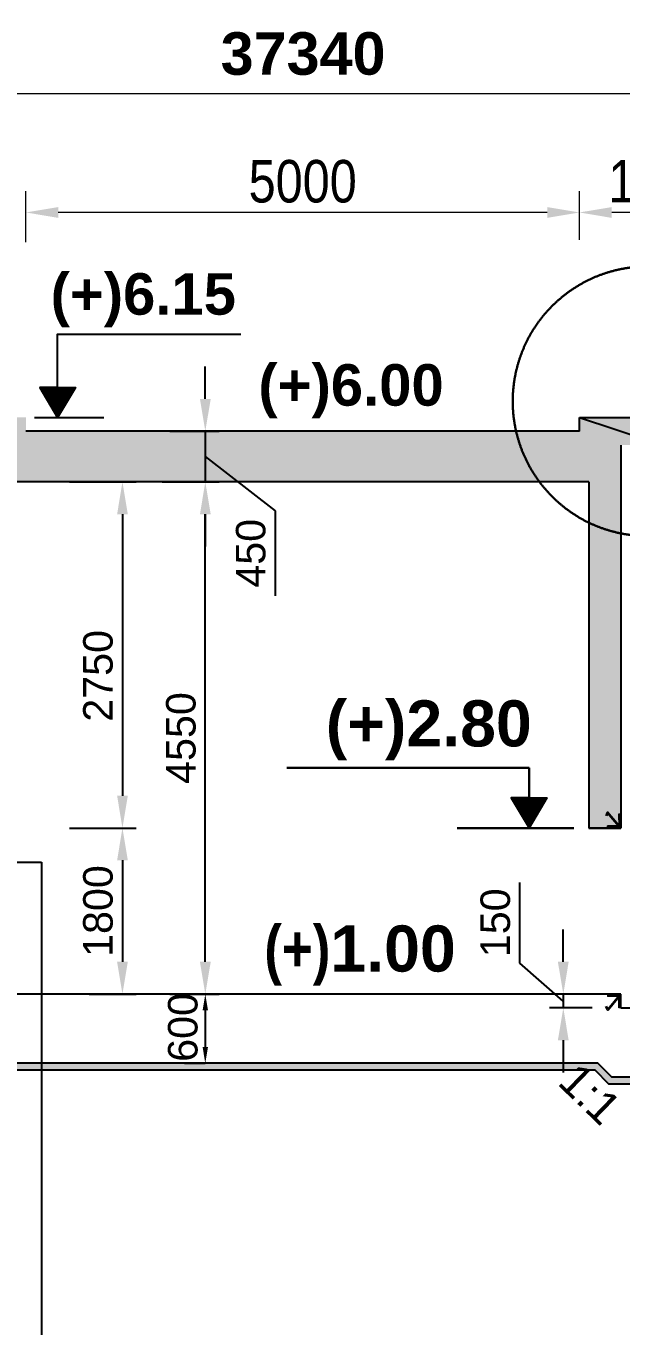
# Model space of a CAD drawing. Extents: x -358915 to 1258323, y -1667244 to -305611.
# Drawn here: x 174820 to 181270, y -1272372 to -1258283 of the extents above; entities that cross this region are included whole.
import ezdxf

# ---------------------------------------------------------------- set-up
doc = ezdxf.new("R2010")
doc.units = 0
doc.header["$LTSCALE"] = 300
doc.header["$MEASUREMENT"] = 0
doc.linetypes.add('DASHED2', pattern=[9.525, 6.35, -3.175])
doc.linetypes.add('HIDDEN', pattern=[0.375, 0.25, -0.125])
doc.layers.get('0').update_dxf_attribs({"linetype": 'CONTINUOUS'})
doc.layers.get('DEFPOINTS').update_dxf_attribs({"linetype": 'CONTINUOUS'})
for name, color, linetype, lineweight in [('Dim', 7, 'CONTINUOUS', 9), ('Grid Line_Outer', 7, 'CONTINUOUS', 5), ('line2', 3, 'CONTINUOUS', 30)]:
    doc.layers.add(name, color=color, linetype=linetype, lineweight=lineweight)
for name, color, linetype in [('HATCH-1', 8, 'CONTINUOUS'), ('LINE', 7, 'CONTINUOUS'), ('TEXT', 10, 'CONTINUOUS')]:
    doc.layers.add(name, color=color, linetype=linetype)
doc.styles.add('Arial', font='arial.ttf')
doc.styles.add('DIM', font='isocp3.shx')
doc.styles.add('dimText', font='ARIALN.TTF')
doc.styles.add('text', font='ARIALN.TTF', dxfattribs={"height": 1.6})
doc.dimstyles.new('dim_150', dxfattribs={"dimtxt": 300, "dimasz": 300, "dimexe": 300, "dimexo": 100, "dimgap": 100, "dimtad": 1, "dimdec": 0, "dimzin": 0, "dimdsep": 46, "dimtxsty": 'DIM', "dimcen": 150, "dimclrd": 5, "dimclre": 5, "dimclrt": 7, "dimadec": 0, "dimazin": 0, "dimtfac": 1, "dimtdec": 0, "dimtmove": 0, "dimatfit": 3, "dimfxl": 20, "dimtolj": 1, "dimtzin": 0, "dimarcsym": 0})
doc.dimstyles.new('dim_230', dxfattribs={"dimtxt": 460, "dimasz": 460, "dimexe": 230, "dimexo": 100, "dimgap": 100, "dimtad": 1, "dimdec": 0, "dimzin": 0, "dimdsep": 46, "dimtxsty": 'dimText', "dimcen": 0.09, "dimclrd": 256, "dimclre": 256, "dimclrt": 7, "dimadec": 0, "dimazin": 0, "dimtfac": 1, "dimtdec": 0, "dimtofl": 0, "dimtmove": 0, "dimatfit": 3, "dimfxl": 1, "dimtolj": 1, "dimtzin": 0, "dimlwd": -1, "dimlwe": -1, "dimarcsym": 0})

# ---------------------------------------------------------------- blocks, each defined once
blk = doc.blocks.new('*D118')
at = {"layer": 'DEFPOINTS', "color": 0, "ltscale": 500, "transparency": 16777216}
for p in [(176550, -1268775), (176537, -1269525), (176764, -1269525)]:
    blk.add_point(p, dxfattribs=at)
at = {"layer": 'Dim', "color": 5, "lineweight": -2, "ltscale": 500, "transparency": 16777216}
for p, q in [((176550, -1268775), (176764, -1268775)), ((176764, -1268950), (176764, -1269350)), ((176537, -1269525), (176764, -1269525))]:
    blk.add_line(p, q, dxfattribs=at)
at = {"layer": 'Dim', "color": 5, "ltscale": 500, "transparency": 16777216}
for points in [[(176735, -1268950), (176793, -1268950), (176764, -1268775)], [(176735, -1269350), (176793, -1269350), (176764, -1269525)]]:
    blk.add_solid(points, dxfattribs=at)
at = {"layer": 'Dim', "color": 7, "ltscale": 500, "transparency": 16777216, "insert": (176522, -1269136), "char_height": 320, "attachment_point": 5, "rotation": 90, "style": 'Arial'}
blk.add_mtext('\\A1;600', dxfattribs=at)
blk = doc.blocks.new('*D126')
at = {"layer": 'DEFPOINTS', "color": 0, "ltscale": 500, "transparency": 16777216}
for p in [(174820, -1260304), (180820, -1260577), (174820, -1260727)]:
    blk.add_point(p, dxfattribs=at)
at = {"layer": 'Dim', "ltscale": 500, "transparency": 16777216}
for p, q in [((174820, -1260627), (174820, -1260074)), ((180820, -1260477), (180820, -1260074)), ((180470, -1260304), (175170, -1260304))]:
    blk.add_line(p, q, dxfattribs=at)
for points in [[(175170, -1260246), (175170, -1260363), (174820, -1260304)], [(180470, -1260246), (180470, -1260363), (180820, -1260304)]]:
    blk.add_solid(points, dxfattribs=at)
at = {"layer": 'Dim', "color": 7, "ltscale": 500, "transparency": 16777216, "insert": (177820, -1259969), "char_height": 460, "attachment_point": 5, "style": 'dimText'}
blk.add_mtext('\\A1;5000', dxfattribs=at)
blk = doc.blocks.new('*D142')
at = {"layer": 'DEFPOINTS', "color": 0, "ltscale": 500, "transparency": 16777216}
for p in [(180820, -1260304), (180820, -1260701), (182620, -1260700)]:
    blk.add_point(p, dxfattribs=at)
at = {"layer": 'Dim', "ltscale": 500, "transparency": 16777216}
for p, q in [((180820, -1260601), (180820, -1260074)), ((182620, -1260600), (182620, -1260074)), ((182270, -1260304), (181170, -1260304))]:
    blk.add_line(p, q, dxfattribs=at)
for points in [[(181170, -1260246), (181170, -1260363), (180820, -1260304)], [(182270, -1260246), (182270, -1260363), (182620, -1260304)]]:
    blk.add_solid(points, dxfattribs=at)
at = {"layer": 'Dim', "color": 7, "ltscale": 500, "transparency": 16777216, "insert": (181720, -1259969), "char_height": 460, "attachment_point": 5, "style": 'dimText'}
blk.add_mtext('\\A1;1800', dxfattribs=at)
blk = doc.blocks.new('*D146')
at = {"layer": 'DEFPOINTS', "color": 0, "ltscale": 500, "transparency": 16777216}
for p in [(181059, -1268775), (180645, -1268925), (181059, -1268925)]:
    blk.add_point(p, dxfattribs=at)
at = {"layer": 'Dim', "color": 5, "lineweight": -2, "ltscale": 500, "transparency": 16777216}
for p, q in [((180172, -1268440), (180172, -1267564)), ((180645, -1268425), (180645, -1268075)), ((180645, -1268850), (180172, -1268440)), ((180959, -1268775), (180495, -1268775)), ((180645, -1268775), (180645, -1268925)), ((180645, -1268775), (180645, -1268925)), ((180959, -1268925), (180495, -1268925)), ((180645, -1269275), (180645, -1269625))]:
    blk.add_line(p, q, dxfattribs=at)
at = {"layer": 'Dim', "color": 5, "ltscale": 500, "transparency": 16777216}
for points in [[(180586, -1268425), (180703, -1268425), (180645, -1268775)], [(180586, -1269275), (180703, -1269275), (180645, -1268925)]]:
    blk.add_solid(points, dxfattribs=at)
at = {"layer": 'Dim', "color": 7, "ltscale": 500, "transparency": 16777216, "insert": (179909, -1268002), "char_height": 320, "attachment_point": 5, "rotation": 90, "style": 'Arial'}
blk.add_mtext('\\A1;150', dxfattribs=at)
blk = doc.blocks.new('*D147')
at = {"layer": 'DEFPOINTS', "color": 0, "ltscale": 500, "transparency": 16777216}
for p in [(199890, -1259016), (157500, -1259929), (199890, -1259929)]:
    blk.add_point(p, dxfattribs=at)
at = {"layer": 'Dim', "ltscale": 500, "transparency": 16777216}
for p, q in [((157500, -1259829), (157500, -1258786)), ((199890, -1259829), (199890, -1258786)), ((157850, -1259016), (199540, -1259016))]:
    blk.add_line(p, q, dxfattribs=at)
for points in [[(157850, -1258957), (157850, -1259074), (157500, -1259016)], [(199540, -1258957), (199540, -1259074), (199890, -1259016)]]:
    blk.add_solid(points, dxfattribs=at)
at = {"layer": 'Dim', "color": 7, "ltscale": 500, "transparency": 16777216, "insert": (177824, -1258585), "char_height": 460, "attachment_point": 5, "style": 'dimText'}
blk.add_mtext('\\A1;{\\fArial|b1|i0|c0|p34;37340}', dxfattribs=at)
blk = doc.blocks.new('*D148')
at = {"layer": 'DEFPOINTS', "color": 0, "ltscale": 500, "transparency": 16777216}
for p in [(175460, -1266975), (175404, -1268775), (175866, -1268775)]:
    blk.add_point(p, dxfattribs=at)
at = {"layer": 'Dim', "color": 5, "lineweight": -2, "ltscale": 500, "transparency": 16777216}
for p, q in [((175560, -1266975), (176016, -1266975)), ((175866, -1267325), (175866, -1268425)), ((175504, -1268775), (176016, -1268775))]:
    blk.add_line(p, q, dxfattribs=at)
at = {"layer": 'Dim', "color": 5, "ltscale": 500, "transparency": 16777216}
for points in [[(175808, -1267325), (175924, -1267325), (175866, -1266975)], [(175808, -1268425), (175924, -1268425), (175866, -1268775)]]:
    blk.add_solid(points, dxfattribs=at)
at = {"layer": 'Dim', "color": 7, "ltscale": 500, "transparency": 16777216, "insert": (175602, -1267875), "char_height": 320, "attachment_point": 5, "rotation": 90, "style": 'Arial'}
blk.add_mtext('\\A1;1800', dxfattribs=at)
blk = doc.blocks.new('*D157')
at = {"layer": 'DEFPOINTS', "color": 0, "ltscale": 500, "transparency": 16777216}
for p in [(175191, -1263225), (175191, -1266975), (175866, -1266975)]:
    blk.add_point(p, dxfattribs=at)
at = {"layer": 'Dim', "color": 5, "lineweight": -2, "ltscale": 500, "transparency": 16777216}
for p, q in [((175291, -1263225), (176016, -1263225)), ((175866, -1263575), (175866, -1266625)), ((175291, -1266975), (176016, -1266975))]:
    blk.add_line(p, q, dxfattribs=at)
at = {"layer": 'Dim', "color": 5, "ltscale": 500, "transparency": 16777216}
for points in [[(175808, -1263575), (175924, -1263575), (175866, -1263225)], [(175808, -1266625), (175924, -1266625), (175866, -1266975)]]:
    blk.add_solid(points, dxfattribs=at)
at = {"layer": 'Dim', "color": 7, "ltscale": 500, "transparency": 16777216, "insert": (175602, -1265326), "char_height": 320, "attachment_point": 5, "rotation": 90, "style": 'Arial'}
blk.add_mtext('\\A1;2750', dxfattribs=at)
blk = doc.blocks.new('*D161')
at = {"layer": 'DEFPOINTS', "color": 0, "ltscale": 500, "transparency": 16777216}
for p in [(176764, -1263225), (177469, -1263225), (176280, -1268775)]:
    blk.add_point(p, dxfattribs=at)
at = {"layer": 'Dim', "color": 5, "lineweight": -2, "ltscale": 500, "transparency": 16777216}
for p, q in [((177369, -1263225), (176614, -1263225)), ((176764, -1268425), (176764, -1263575)), ((176380, -1268775), (176914, -1268775))]:
    blk.add_line(p, q, dxfattribs=at)
at = {"layer": 'Dim', "color": 5, "ltscale": 500, "transparency": 16777216}
for points in [[(176706, -1263575), (176823, -1263575), (176764, -1263225)], [(176706, -1268425), (176823, -1268425), (176764, -1268775)]]:
    blk.add_solid(points, dxfattribs=at)
at = {"layer": 'Dim', "color": 7, "ltscale": 500, "transparency": 16777216, "insert": (176501, -1266000), "char_height": 320, "attachment_point": 5, "rotation": 90, "style": 'Arial'}
blk.add_mtext('\\A1;4550', dxfattribs=at)
blk = doc.blocks.new('*D162')
at = {"layer": 'DEFPOINTS', "color": 0, "ltscale": 500, "transparency": 16777216}
for p in [(176280, -1262675), (176197, -1263225), (176764, -1263225)]:
    blk.add_point(p, dxfattribs=at)
at = {"layer": 'Dim', "color": 5, "lineweight": -2, "ltscale": 500, "transparency": 16777216}
for p, q in [((176764, -1262325), (176764, -1261975)), ((176380, -1262675), (176914, -1262675)), ((176764, -1262675), (176764, -1263225)), ((176764, -1262675), (176764, -1263225)), ((176764, -1262950), (177522, -1263539)), ((176297, -1263225), (176914, -1263225)), ((176764, -1263575), (176764, -1263925)), ((177522, -1263539), (177522, -1264458))]:
    blk.add_line(p, q, dxfattribs=at)
at = {"layer": 'Dim', "color": 5, "ltscale": 500, "transparency": 16777216}
for points in [[(176706, -1262325), (176823, -1262325), (176764, -1262675)], [(176706, -1263575), (176823, -1263575), (176764, -1263225)]]:
    blk.add_solid(points, dxfattribs=at)
at = {"layer": 'Dim', "color": 7, "ltscale": 500, "transparency": 16777216, "insert": (177258, -1263998), "char_height": 320, "attachment_point": 5, "rotation": 90, "style": 'Arial'}
blk.add_mtext('\\A1;450', dxfattribs=at)

msp = doc.modelspace()

# ---------------------------------------------------------------- hatches: boundary and pattern name
at = {"layer": 'Dim'}
h = msp.add_hatch(dxfattribs=at)
h.set_pattern_fill('ANSI31', color=8)
h.set_pattern_definition([(45, (-169110.14559, -1367587.7073), (-0.08838834765, 0.08838834765), [])])
h.paths.add_polyline_path([(175356.3, -1262199.3), (175163.7, -1262199.3), (175163.7, -1262525.1)])
h.paths.add_polyline_path([(175163.7, -1262199.3), (174971.2, -1262199.3), (175163.7, -1262525.1)])
h = msp.add_hatch(dxfattribs=at)
h.set_pattern_fill('ANSI31', color=8)
h.set_pattern_definition([(45, (-163229.12377, -1372036.411), (-0.08838834765, 0.08838834765), [])])
h.paths.add_polyline_path([(180081.4, -1266648), (180273.9, -1266648), (180273.9, -1266973.8)])
h.paths.add_polyline_path([(180273.9, -1266648), (180466.4, -1266648), (180273.9, -1266973.8)])
h = msp.add_hatch(dxfattribs=at)
h.set_pattern_fill('AR-CONC', color=8, scale=20)
h.set_pattern_definition([(50, (-170910.16, -1413372.9), (143.452037, -12.550427), [15, -165]), (355, (-170910.16, -1413372.9), (-27.750267, 150.438427), [12, -132]), (100.451444, (-170898.21, -1413373.94), (115.70177, 137.888), [12.74804, -140.22842]), (46.1842, (-170910.16, -1413332.9), (213.44827, -33.10386), [22.5, -247.5]), (96.635635, (-170892.38, -1413335.66), (186.93239, 194.82372), [19.12207, -210.34275]), (351.184164, (-170910.16, -1413332.9), (186.93239, 194.82372), [18, -198]), (21, (-170890.16, -1413342.9), (119.38141, -80.523778), [15, -165]), (326, (-170890.16, -1413342.9), (48.663066, 145.03001), [12, -132]), (71.451445, (-170880.22, -1413349.61), (168.044475, 64.50623), [12.74804, -140.22842]), (37.5, (-170910.164, -1413372.897), (2.431971, 66.578771), [0, -130.4, 0, -134, 0, -132.5]), (7.5, (-170910.164, -1413372.9), (52.613907, 78.882342), [0, -76.4, 0, -127.4, 0, -50.5]), (327.5, (-170954.764, -1413372.897), (106.764487, -4.510974), [0, -50, 0, -156, 0, -207]), (317.5, (-170974.76, -1413372.9), (116.637234, 20.020996), [0, -65, 0, -103.6, 0, -147])])
h.paths.add_polyline_path([(199890.9, -1270725.7), (199400.7, -1270725.5), (199400.7, -1270800.5), (199890.9, -1270800.7)])
h.paths.add_polyline_path([(157990.7, -1270785.9), (157500.7, -1270785.9), (157500.7, -1270860.9), (157990.7, -1270860.9)])
h.paths.add_polyline_path([(181020.3, -1269525.1), (174820.4, -1269525.1), (173170.4, -1269525), (172322.8, -1269525), (170439.4, -1270152.7), (169622.1, -1270425.1), (159000.7, -1270425.1), (158600.7, -1270785.9), (158110.7, -1270785.9), (158110.7, -1270860.9), (158629.5, -1270860.9), (159029.5, -1270500.1), (169634.2, -1270500.1), (170470.7, -1270221.3), (172334.4, -1269600), (173170.4, -1269600), (174820.4, -1269600.1), (180989.2, -1269600.1), (181139.2, -1269750.1), (182170.4, -1269750.1), (183007.1, -1269750.1), (184909.5, -1270384.5), (185268.6, -1270500.1), (190642.9, -1270500.1), (198409.2, -1270500.3), (198769.2, -1270800.5), (199280.7, -1270800.5), (199280.7, -1270725.5), (198796.6, -1270725.5), (198436.4, -1270425.3), (190642.9, -1270425.1), (185268.6, -1270425.1), (184901.6, -1270302.8), (183018.6, -1269675.1), (182170.4, -1269675.1), (181170.3, -1269675.1)])
at = {"layer": 'Grid Line_Outer', "ltscale": 2}
h = msp.add_hatch(color=1, dxfattribs=at)
h.dxf.hatch_style = 1
h.paths.add_polyline_path([(181122.3, -1266975.1), (181124.3, -1266951.3), (181245.9, -1266951.3), (181243.9, -1266824), (181270.3, -1266824), (181270.3, -1266975.1)])
h = msp.add_hatch(color=1, dxfattribs=at)
h.dxf.hatch_style = 1
h.paths.add_polyline_path([(181123.7, -1268775.1), (181123.7, -1268799.4), (181246.2, -1268799.4), (181246.1, -1268925.1), (181270.2, -1268925.1), (181270.2, -1268775.3)])
at = {"layer": 'HATCH-1', "ltscale": 2}
h = msp.add_hatch(color=14, dxfattribs=at)
h.paths.add_polyline_path([(183620.4, -1262525.2), (182620.4, -1262525.1), (182620.4, -1262825.1), (183620.4, -1262825.1)])
h.paths.add_polyline_path([(182620.4, -1262525.1), (182295.4, -1262525.1), (182295.4, -1262825.1), (182620.4, -1262825.1)])
h.paths.add_polyline_path([(182170.4, -1262525.1), (180820.5, -1262525.1), (181720.5, -1262825.1), (182170.4, -1262825.1)])
h.paths.add_polyline_path([(173045.4, -1262525.1), (172720.4, -1262525.1), (172720.4, -1262875.1), (173045.4, -1262875.1)])
h.paths.add_polyline_path([(174095.4, -1262525.1), (173170.4, -1262525.1), (173170.4, -1262875.1), (174095.4, -1262875.1)])
h.paths.add_polyline_path([(174820.4, -1262525.1), (174320.4, -1262525.1), (174320.4, -1262775.1)], flags=17)
h.paths.add_polyline_path([(180920.4, -1266975.1), (181270.3, -1266975.1), (181270.5, -1262825.1), (181720.5, -1262825.1), (180820.5, -1262525.1), (180820.4, -1262525.1), (180820.4, -1262675.1), (174820.4, -1262675.1), (174820.4, -1262525.1), (174320.4, -1262775.1), (174320.4, -1266275.1), (174245.4, -1266825.1), (174246.7, -1266950.6), (174273, -1266950.6), (174269.8, -1266951.3), (174391.4, -1266951.3), (174393.4, -1266975.1), (174670.4, -1266975.1), (174670.4, -1263225.1), (180920.4, -1263225.1)])

# ---------------------------------------------------------------- linework, layer by layer
at = {"color": 5}
for points in [[(175163.7, -1262525.1), (175163.7, -1261623.2), (177150.8, -1261623.2)], [(175163.7, -1262525.1), (175163.7, -1262199.3), (174971.2, -1262199.3), (175163.7, -1262525.1)], [(175163.7, -1262525.1), (175163.7, -1262199.3), (175356.3, -1262199.3), (175163.7, -1262525.1)], [(180273.9, -1266973.8), (180273.9, -1266648), (180081.4, -1266648), (180273.9, -1266973.8)], [(180273.9, -1266973.8), (180273.9, -1266648), (180466.4, -1266648), (180273.9, -1266973.8)]]:
    msp.add_lwpolyline(points, dxfattribs=at)
at = {"color": 8}
msp.add_lwpolyline([(174911.1, -1262525.1), (175665.9, -1262525.1)], dxfattribs=at)
at = {"layer": 'Grid Line_Outer', "color": 1, "ltscale": 2}
for p, q in [((181122.1, -1266975.1), (181124.1, -1266951.3)), ((181122.3, -1266975.1), (181124.3, -1266951.3)), ((181123.7, -1268775.1), (181123.7, -1268799.4))]:
    msp.add_line(p, q, dxfattribs=at)
at = {"layer": 'Grid Line_Outer', "color": 1, "lineweight": 35, "ltscale": 2}
for points in [[(181245.9, -1266951.3), (181123.5, -1266806.6), (181109, -1266844.5)], [(181246.2, -1268799.4), (181126, -1268946), (181110.9, -1268908.3)]]:
    msp.add_lwpolyline(points, dxfattribs=at)
at = {"layer": 'Grid Line_Outer', "color": 1, "ltscale": 2}
for points in [[(181122.3, -1266975.1), (181270.3, -1266975.1), (181270.3, -1266824), (181243.9, -1266824), (181245.9, -1266951.3), (181124.3, -1266951.3)], [(181123.7, -1268775.1), (181270.2, -1268775.3), (181270.2, -1268925.1), (181246.1, -1268925.1), (181246.2, -1268799.4), (181123.7, -1268799.4)]]:
    msp.add_lwpolyline(points, dxfattribs=at)
at = {"layer": 'LINE', "ltscale": 500}
for p, q in [((181270.3, -1262825.1), (181270.3, -1266975.1)), ((180920.4, -1263225.1), (180920.4, -1266975.1)), ((180920.4, -1266975.1), (181270.3, -1266975.1)), ((181270.2, -1266975.1), (180920.5, -1266975.1)), ((181270.2, -1268775.1), (172720.4, -1268775.1)), ((181270.2, -1268925.1), (182620.4, -1268925.1))]:
    msp.add_line(p, q, dxfattribs=at)
for points in [[(180820.4, -1262525.1), (183620.4, -1262525.1)], [(180820.4, -1262675.1), (180820.4, -1262525.1)], [(180820.4, -1262675.1), (174820.4, -1262675.1)], [(180920.4, -1263225.1), (174670.4, -1263225.1)], [(199280.7, -1270725.5), (198796.6, -1270725.5), (198436.4, -1270425.3), (191685.2, -1270425.1), (185268.6, -1270425.1), (184933.3, -1270313.4), (183018.6, -1269675.1), (182170.4, -1269675.1), (182170.4, -1269675.1), (181170.3, -1269675.1), (181020.3, -1269525.1), (174820.4, -1269525.1), (174820.4, -1269525.1), (173170.4, -1269525), (173170.4, -1269525), (172322.8, -1269525), (169622.1, -1270425.1), (159000.7, -1270425.1), (158600.7, -1270785.9), (158110.7, -1270785.9)], [(199280.7, -1270800.5), (198769.5, -1270800.5), (198409.2, -1270500.3), (191685.2, -1270500.1), (185256.4, -1270500.1), (184909.5, -1270384.5), (183006.4, -1269750.1), (182170.4, -1269750.1), (181139.2, -1269750.1), (180989.2, -1269600.1), (174820.4, -1269600.1), (173170.4, -1269600), (172335, -1269600), (169634.2, -1270500.1), (159029.5, -1270500.1), (158629.5, -1270860.9), (158110.7, -1270860.9)]]:
    msp.add_lwpolyline(points, dxfattribs=at)
at = {"layer": 'LINE', "color": 2, "linetype": 'DASHED2', "ltscale": 2000000.0}
msp.add_lwpolyline([(180820.4, -1262525.1), (183267.4, -1263334)], dxfattribs=at)
at = {"layer": 'line2', "color": 5}
for p, q in [((180273.9, -1266322), (177648.5, -1266322)), ((180273.9, -1266648), (180273.9, -1266322))]:
    msp.add_line(p, q, dxfattribs=at)
at = {"layer": 'line2', "color": 8}
msp.add_lwpolyline([(179494, -1266975.1), (180758.4, -1266975.1)], dxfattribs=at)
at = {"layer": 'line2', "color": 7, "linetype": 'HIDDEN', "ltscale": 2000000.0}
msp.add_arc((181557.5, -1262350.2, 0), 1460.8, 47.80446, 23.8607, dxfattribs=at)

# ---------------------------------------------------------------- texts
at = {"layer": 'TEXT', "ltscale": 500, "style": 'Arial'}
msp.add_text('1:1', height=350, rotation=315.91306, dxfattribs=at).set_placement((180569, -1269745.3))
at = {"layer": 'TEXT', "color": 2, "width": 2203.973, "style": 'text'}
for s, insert, char_height, attachment_point in [('{\\fArial|b1|i0|c0|p34;\\C6;(+)6.15}', (177096.4, -1260962.2, 0), 450, 3), ('{\\fArial|b1|i0|c0|p34;\\C6;(+)6.00}', (179348.4, -1261948.3, 0), 450, 3), ('{\\fArial|b1|i0|c0|p34;\\C6;(+)2.80}', (178070.7, -1265591.3, 0), 500, 1), ('{\\fArial Narrow|b1|i0|c0|p34;\\C6;(+)\\fArial|b1|i0|c0|p34;1.00}', (179479.2, -1268031.1, 0), 500, 3)]:
    msp.add_mtext(s, dxfattribs=dict(at, insert=insert, char_height=char_height, attachment_point=attachment_point))

# ---------------------------------------------------------------- dimensions: what is measured, and where the dimension line sits
at = {"layer": 'Dim', "ltscale": 500}
dim = msp.add_linear_dim(base=(199890.4, -1259015.5), p1=(157500.4, -1259928.9), p2=(199890.4, -1259928.9), text='{\\fArial|b1|i0|c0|p34;37340}', dimstyle='dim_230', override={"dimasz": 350, "dimsah": 1, "dimtmove": 2}, dxfattribs=at)
dim.commit()
dim.dimension.update_dxf_attribs({"geometry": '*D147', "text_midpoint": (177823.7, -1258585.3), "dimtype": 160})
for base, p1, p2, angle, text, dimstyle, override, picture, middle in [((174820.4, -1260304.2), (180820.4, -1260577.4), (174820.4, -1260727.3), 180, '5000', 'dim_230', {"dimasz": 350, "dimsah": 1, "dimtmove": 2}, '*D126', (177820.4, -1259969.4)), ((176764.2, -1263225.1), (176279.8, -1268775.1), (177469.5, -1263225.1), 90, '4550', 'dim_150', {"dimtxt": 320, "dimasz": 350, "dimexe": 150, "dimtxsty": 'Arial', "dimsah": 1, "dimtmove": 1}, '*D161', (176500.8, -1266000.1))]:
    dim = msp.add_linear_dim(base=base, p1=p1, p2=p2, angle=angle, text=text, dimstyle=dimstyle, override=override, dxfattribs=at)
    dim.commit()
    dim.dimension.update_dxf_attribs({"geometry": picture, "text_midpoint": middle})
dim = msp.add_linear_dim(base=(180820.4, -1260304.2), p1=(182620.4, -1260699.7), p2=(180820.4, -1260700.8), angle=180, dimstyle='dim_230', override={"dimasz": 350, "dimsah": 1, "dimtmove": 2}, dxfattribs=at)
dim.commit()
dim.dimension.update_dxf_attribs({"geometry": '*D142', "text_midpoint": (181720.4, -1259969.4)})
for base, p1, p2, angle, text, override, picture, middle in [((176764.2, -1263225.1), (176279.8, -1262675.1), (176196.8, -1263225.1), 270, '450', {"dimtxt": 320, "dimasz": 350, "dimexe": 150, "dimtxsty": 'Arial', "dimsah": 1, "dimtmove": 1}, '*D162', (177521.8, -1263638.7)), ((175865.9, -1266975.1), (175191, -1263225.1), (175191, -1266975.1), 90, '2750', {"dimtxt": 320, "dimasz": 350, "dimexe": 150, "dimtxsty": 'Arial', "dimsah": 1, "dimtmove": 1}, '*D157', (175865.9, -1265325.6)), ((176764.2, -1269525.1), (176550.2, -1268775.1), (176537.2, -1269525.1), 90, '600', {"dimtxt": 320, "dimasz": 175, "dimexe": 0, "dimexo": 0, "dimtxsty": 'Arial', "dimsah": 1, "dimtmove": 2}, '*D118', (176521.8, -1269136.4))]:
    dim = msp.add_linear_dim(base=base, p1=p1, p2=p2, angle=angle, text=text, dimstyle='dim_150', override=override, dxfattribs=at)
    dim.commit()
    dim.dimension.update_dxf_attribs({"geometry": picture, "text_midpoint": middle, "dimtype": 160})
for base, p1, p2, picture, middle in [((175865.9, -1268775.1), (175460, -1266975.1), (175403.9, -1268775.1), '*D148', (175865.9, -1267875.1)), ((180644.8, -1268925.1), (181059.2, -1268775.1), (181059.2, -1268925.1), '*D146', (180171.9, -1268339.8))]:
    dim = msp.add_linear_dim(base=base, p1=p1, p2=p2, angle=90, dimstyle='dim_150', override={"dimtxt": 320, "dimasz": 350, "dimexe": 150, "dimtxsty": 'Arial', "dimsah": 1, "dimtmove": 1}, dxfattribs=at)
    dim.commit()
    dim.dimension.update_dxf_attribs({"geometry": picture, "text_midpoint": middle, "dimtype": 160})

# ---------------------------------------------------------------- leaders
msp.add_leader([(174165.1, -1267345.7), (174989.7, -1267345.7), (174989.7, -1272625.9)], dimstyle='dim_150', override={"dimtxt": 320, "dimasz": 350, "dimexe": 150, "dimtxsty": 'Arial', "dimtmove": 1}, dxfattribs=at)

doc.saveas('drawing.dxf')
